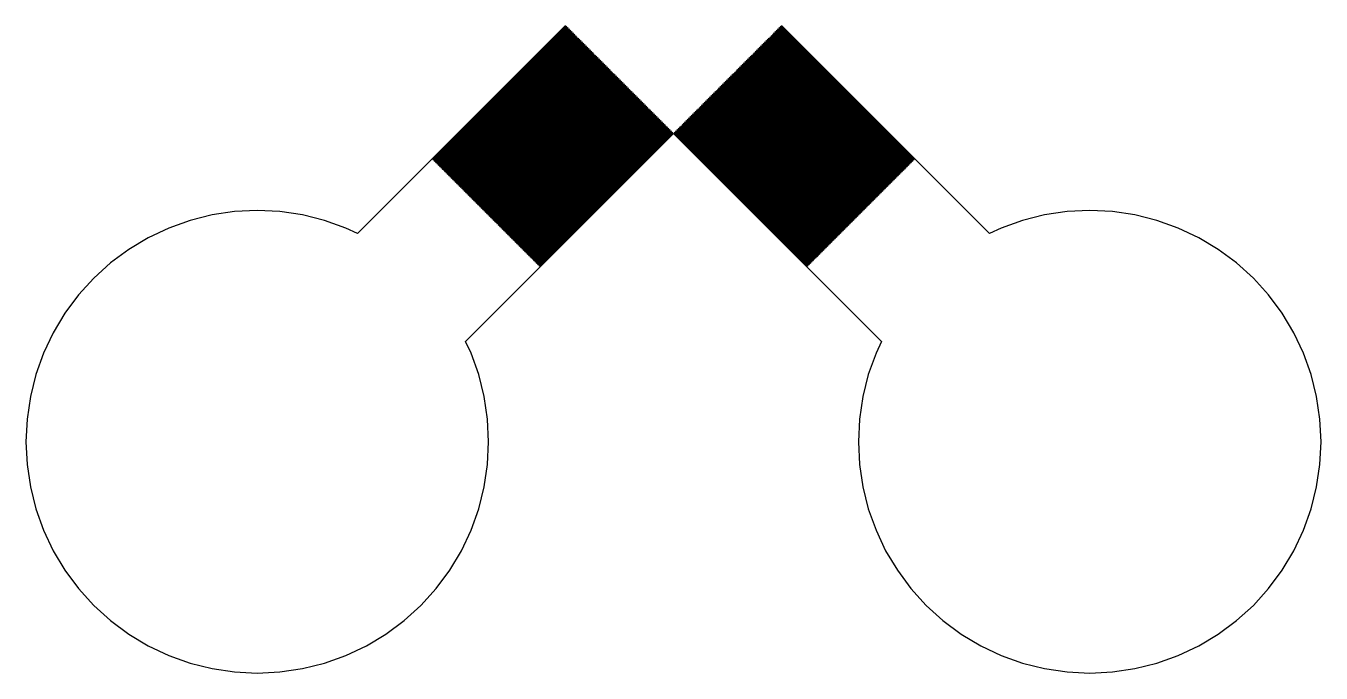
# Model space of a CAD drawing. Extents: x -73 to 181, y -8 to 80.
# Drawn here: x 92 to 106, y 56 to 63 of the extents above; entities that cross this region are included whole.
import ezdxf

# ---------------------------------------------------------------- set-up
doc = ezdxf.new("R2010")
doc.units = 0

msp = doc.modelspace()

# ---------------------------------------------------------------- linework, layer by layer
for p, q in [((97.8333, 63), (95.586, 60.7527)), ((96.4, 61.5525), (97.8403, 62.9929)), ((97.8474, 62.9858), (96.407, 61.5455)), ((96.4141, 61.5384), (97.8545, 62.9788)), ((97.8403, 62.9929), (97.8474, 62.9858)), ((97.8545, 62.9788), (97.8616, 62.9717)), ((100.138, 62.9717), (100.146, 62.9788)), ((100.146, 62.9788), (101.586, 61.5384)), ((100.153, 62.9858), (100.16, 62.9929)), ((101.593, 61.5455), (100.153, 62.9858)), ((100.16, 62.9929), (101.6, 61.5525)), ((102.414, 60.7527), (100.167, 63)), ((97.8616, 62.9717), (96.4212, 61.5313)), ((96.4283, 61.5243), (97.8686, 62.9646)), ((97.8757, 62.9576), (96.4353, 61.5172)), ((96.4424, 61.5101), (97.8828, 62.9505)), ((97.8898, 62.9434), (96.4495, 61.5031)), ((96.4565, 61.496), (97.8969, 62.9363)), ((97.904, 62.9293), (96.4636, 61.4889)), ((96.4707, 61.4818), (97.9111, 62.9222)), ((97.9181, 62.9151), (96.4778, 61.4747)), ((96.4848, 61.4677), (97.9252, 62.9081)), ((97.9323, 62.901), (96.4919, 61.4606)), ((96.499, 61.4535), (97.9393, 62.8939)), ((97.9464, 62.8869), (96.506, 61.4465)), ((96.5131, 61.4394), (97.9535, 62.8798)), ((97.9606, 62.8727), (96.5202, 61.4323)), ((96.5272, 61.4253), (97.9676, 62.8656)), ((97.9747, 62.8586), (96.5343, 61.4182)), ((96.5414, 61.4111), (97.9818, 62.8515)), ((97.9888, 62.8444), (96.5485, 61.4041)), ((96.5555, 61.397), (97.9959, 62.8374)), ((97.8686, 62.9646), (97.8757, 62.9576)), ((97.8828, 62.9505), (97.8898, 62.9434)), ((97.8969, 62.9363), (97.904, 62.9293)), ((97.9111, 62.9222), (97.9181, 62.9151)), ((97.9252, 62.9081), (97.9323, 62.901)), ((97.9393, 62.8939), (97.9464, 62.8869)), ((97.9535, 62.8798), (97.9606, 62.8727)), ((97.9676, 62.8656), (97.9747, 62.8586)), ((97.9818, 62.8515), (97.9888, 62.8444)), ((97.9959, 62.8374), (98.003, 62.8303)), ((99.997, 62.8303), (100.004, 62.8374)), ((100.004, 62.8374), (101.444, 61.397)), ((100.011, 62.8444), (100.018, 62.8515)), ((101.452, 61.4041), (100.011, 62.8444)), ((100.018, 62.8515), (101.459, 61.4111)), ((100.025, 62.8586), (100.032, 62.8656)), ((101.466, 61.4182), (100.025, 62.8586)), ((100.032, 62.8656), (101.473, 61.4253)), ((100.039, 62.8727), (100.047, 62.8798)), ((101.48, 61.4323), (100.039, 62.8727)), ((100.047, 62.8798), (101.487, 61.4394)), ((100.054, 62.8869), (100.061, 62.8939)), ((101.494, 61.4465), (100.054, 62.8869)), ((100.061, 62.8939), (101.501, 61.4535)), ((100.068, 62.901), (100.075, 62.9081)), ((101.508, 61.4606), (100.068, 62.901)), ((100.075, 62.9081), (101.515, 61.4677)), ((100.082, 62.9151), (100.089, 62.9222)), ((101.522, 61.4747), (100.082, 62.9151)), ((100.089, 62.9222), (101.529, 61.4818)), ((100.096, 62.9293), (100.103, 62.9363)), ((101.536, 61.4889), (100.096, 62.9293)), ((100.103, 62.9363), (101.543, 61.496)), ((100.11, 62.9434), (100.117, 62.9505)), ((101.551, 61.5031), (100.11, 62.9434)), ((100.117, 62.9505), (101.558, 61.5101)), ((100.124, 62.9576), (100.131, 62.9646)), ((101.565, 61.5172), (100.124, 62.9576)), ((100.131, 62.9646), (101.572, 61.5243)), ((101.579, 61.5313), (100.138, 62.9717)), ((98.003, 62.8303), (96.5626, 61.3899)), ((96.5697, 61.3828), (98.01, 62.8232)), ((98.0171, 62.8161), (96.5768, 61.3758)), ((96.5838, 61.3687), (98.0242, 62.8091)), ((98.0313, 62.802), (96.5909, 61.3616)), ((96.598, 61.3546), (98.0383, 62.7949)), ((98.0454, 62.7879), (96.605, 61.3475)), ((96.6121, 61.3404), (98.0525, 62.7808)), ((98.0596, 62.7737), (96.6192, 61.3333)), ((96.6262, 61.3263), (98.0666, 62.7666)), ((98.0737, 62.7596), (96.6333, 61.3192)), ((96.6404, 61.3121), (98.0808, 62.7525)), ((98.0878, 62.7454), (96.6474, 61.3051)), ((96.6545, 61.298), (98.0949, 62.7384)), ((98.102, 62.7313), (96.6616, 61.2909)), ((96.6687, 61.2838), (98.109, 62.7242)), ((98.1161, 62.7171), (96.6757, 61.2768)), ((96.6828, 61.2697), (98.1232, 62.7101)), ((98.1302, 62.703), (96.6899, 61.2626)), ((96.697, 61.2556), (98.1373, 62.6959)), ((98.01, 62.8232), (98.0171, 62.8161)), ((98.0242, 62.8091), (98.0313, 62.802)), ((98.0383, 62.7949), (98.0454, 62.7879)), ((98.0525, 62.7808), (98.0596, 62.7737)), ((98.0666, 62.7666), (98.0737, 62.7596)), ((98.0808, 62.7525), (98.0878, 62.7454)), ((98.0949, 62.7384), (98.102, 62.7313)), ((98.109, 62.7242), (98.1161, 62.7171)), ((98.1232, 62.7101), (98.1302, 62.703)), ((98.1373, 62.6959), (98.1444, 62.6889)), ((99.8556, 62.6889), (99.8627, 62.6959)), ((99.8627, 62.6959), (101.303, 61.2556)), ((99.8697, 62.703), (99.8768, 62.7101)), ((101.31, 61.2626), (99.8697, 62.703)), ((99.8768, 62.7101), (101.317, 61.2697)), ((99.8839, 62.7171), (99.8909, 62.7242)), ((101.324, 61.2768), (99.8839, 62.7171)), ((99.8909, 62.7242), (101.331, 61.2838)), ((99.898, 62.7313), (99.9051, 62.7384)), ((101.338, 61.2909), (99.898, 62.7313)), ((99.9051, 62.7384), (101.345, 61.298)), ((99.9122, 62.7454), (99.9192, 62.7525)), ((101.353, 61.3051), (99.9122, 62.7454)), ((99.9192, 62.7525), (101.36, 61.3121)), ((99.9263, 62.7596), (99.9334, 62.7666)), ((101.367, 61.3192), (99.9263, 62.7596)), ((99.9334, 62.7666), (101.374, 61.3263)), ((99.9404, 62.7737), (99.9475, 62.7808)), ((101.381, 61.3333), (99.9404, 62.7737)), ((99.9475, 62.7808), (101.388, 61.3404)), ((99.9546, 62.7879), (99.9617, 62.7949)), ((101.395, 61.3475), (99.9546, 62.7879)), ((99.9617, 62.7949), (101.402, 61.3546)), ((99.9687, 62.802), (99.9758, 62.8091)), ((101.409, 61.3616), (99.9687, 62.802)), ((99.9758, 62.8091), (101.416, 61.3687)), ((99.9829, 62.8161), (99.9899, 62.8232)), ((101.423, 61.3758), (99.9829, 62.8161)), ((99.9899, 62.8232), (101.43, 61.3828)), ((101.437, 61.3899), (99.997, 62.8303)), ((98.1444, 62.6889), (96.704, 61.2485)), ((96.7111, 61.2414), (98.1515, 62.6818)), ((98.1585, 62.6747), (96.7182, 61.2343)), ((96.7252, 61.2273), (98.1656, 62.6676)), ((98.1727, 62.6606), (96.7323, 61.2202)), ((96.7394, 61.2131), (98.1798, 62.6535)), ((98.1868, 62.6464), (96.7464, 61.2061)), ((96.7535, 61.199), (98.1939, 62.6394)), ((98.201, 62.6323), (96.7606, 61.1919)), ((96.7677, 61.1848), (98.208, 62.6252)), ((98.2151, 62.6181), (96.7747, 61.1778)), ((96.7818, 61.1707), (98.2222, 62.6111)), ((98.2292, 62.604), (96.7889, 61.1636)), ((96.7959, 61.1566), (98.2363, 62.5969)), ((98.2434, 62.5899), (96.803, 61.1495)), ((96.8101, 61.1424), (98.2505, 62.5828)), ((98.2575, 62.5757), (96.8172, 61.1353)), ((96.8242, 61.1283), (98.2646, 62.5686)), ((98.2717, 62.5616), (96.8313, 61.1212)), ((96.8384, 61.1141), (98.2787, 62.5545)), ((98.1515, 62.6818), (98.1585, 62.6747)), ((98.1656, 62.6676), (98.1727, 62.6606)), ((98.1798, 62.6535), (98.1868, 62.6464)), ((98.1939, 62.6394), (98.201, 62.6323)), ((98.208, 62.6252), (98.2151, 62.6181)), ((98.2222, 62.6111), (98.2292, 62.604)), ((98.2363, 62.5969), (98.2434, 62.5899)), ((98.2505, 62.5828), (98.2575, 62.5757)), ((98.2646, 62.5686), (98.2717, 62.5616)), ((98.2787, 62.5545), (98.2858, 62.5474)), ((99.7142, 62.5474), (99.7212, 62.5545)), ((99.7212, 62.5545), (101.162, 61.1141)), ((99.7283, 62.5616), (99.7354, 62.5686)), ((101.169, 61.1212), (99.7283, 62.5616)), ((99.7354, 62.5686), (101.176, 61.1283)), ((99.7424, 62.5757), (99.7495, 62.5828)), ((101.183, 61.1353), (99.7424, 62.5757)), ((99.7495, 62.5828), (101.19, 61.1424)), ((99.7566, 62.5899), (99.7637, 62.5969)), ((101.197, 61.1495), (99.7566, 62.5899)), ((99.7637, 62.5969), (101.204, 61.1566)), ((99.7707, 62.604), (99.7778, 62.6111)), ((101.211, 61.1636), (99.7707, 62.604)), ((99.7778, 62.6111), (101.218, 61.1707)), ((99.7849, 62.6181), (99.7919, 62.6252)), ((101.225, 61.1778), (99.7849, 62.6181)), ((99.7919, 62.6252), (101.232, 61.1848)), ((99.799, 62.6323), (99.8061, 62.6394)), ((101.239, 61.1919), (99.799, 62.6323)), ((99.8061, 62.6394), (101.246, 61.199)), ((99.8132, 62.6464), (99.8202, 62.6535)), ((101.254, 61.2061), (99.8132, 62.6464)), ((99.8202, 62.6535), (101.261, 61.2131)), ((99.8273, 62.6606), (99.8344, 62.6676)), ((101.268, 61.2202), (99.8273, 62.6606)), ((99.8344, 62.6676), (101.275, 61.2273)), ((99.8414, 62.6747), (99.8485, 62.6818)), ((101.282, 61.2343), (99.8414, 62.6747)), ((99.8485, 62.6818), (101.289, 61.2414)), ((101.296, 61.2485), (99.8556, 62.6889)), ((98.2858, 62.5474), (96.8454, 61.1071)), ((96.8525, 61.1), (98.2929, 62.5404)), ((98.3, 62.5333), (96.8596, 61.0929)), ((96.8667, 61.0859), (98.307, 62.5262)), ((98.3141, 62.5191), (96.8737, 61.0788)), ((96.8808, 61.0717), (98.3212, 62.5121)), ((98.3282, 62.505), (96.8879, 61.0646)), ((96.8949, 61.0576), (98.3353, 62.4979)), ((98.3424, 62.4909), (96.902, 61.0505)), ((96.9091, 61.0434), (98.3495, 62.4838)), ((98.3565, 62.4767), (96.9162, 61.0363)), ((96.9232, 61.0293), (98.3636, 62.4697)), ((98.3707, 62.4626), (96.9303, 61.0222)), ((96.9374, 61.0151), (98.3777, 62.4555)), ((98.3848, 62.4485), (96.9444, 61.0081)), ((96.9515, 61.001), (98.3919, 62.4414)), ((98.399, 62.4343), (96.9586, 60.9939)), ((96.9657, 60.9869), (98.406, 62.4272)), ((98.4131, 62.4202), (96.9727, 60.9798)), ((98.2929, 62.5404), (98.3, 62.5333)), ((98.307, 62.5262), (98.3141, 62.5191)), ((98.3212, 62.5121), (98.3282, 62.505)), ((98.3353, 62.4979), (98.3424, 62.4909)), ((98.3495, 62.4838), (98.3565, 62.4767)), ((98.3636, 62.4697), (98.3707, 62.4626)), ((98.3777, 62.4555), (98.3848, 62.4485)), ((98.3919, 62.4414), (98.399, 62.4343)), ((98.406, 62.4272), (98.4131, 62.4202)), ((99.5869, 62.4202), (99.594, 62.4272)), ((101.027, 60.9798), (99.5869, 62.4202)), ((99.594, 62.4272), (101.034, 60.9869)), ((99.601, 62.4343), (99.6081, 62.4414)), ((101.041, 60.9939), (99.601, 62.4343)), ((99.6081, 62.4414), (101.048, 61.001)), ((99.6152, 62.4485), (99.6222, 62.4555)), ((101.056, 61.0081), (99.6152, 62.4485)), ((99.6222, 62.4555), (101.063, 61.0151)), ((99.6293, 62.4626), (99.6364, 62.4697)), ((101.07, 61.0222), (99.6293, 62.4626)), ((99.6364, 62.4697), (101.077, 61.0293)), ((99.6434, 62.4767), (99.6505, 62.4838)), ((101.084, 61.0363), (99.6434, 62.4767)), ((99.6505, 62.4838), (101.091, 61.0434)), ((99.6576, 62.4909), (99.6647, 62.4979)), ((101.098, 61.0505), (99.6576, 62.4909)), ((99.6647, 62.4979), (101.105, 61.0576)), ((99.6717, 62.505), (99.6788, 62.5121)), ((101.112, 61.0646), (99.6717, 62.505)), ((99.6788, 62.5121), (101.119, 61.0717)), ((99.6859, 62.5191), (99.6929, 62.5262)), ((101.126, 61.0788), (99.6859, 62.5191)), ((99.6929, 62.5262), (101.133, 61.0859)), ((99.7, 62.5333), (99.7071, 62.5404)), ((101.14, 61.0929), (99.7, 62.5333)), ((99.7071, 62.5404), (101.147, 61.1)), ((101.155, 61.1071), (99.7142, 62.5474)), ((96.9798, 60.9727), (98.4202, 62.4131)), ((98.4272, 62.406), (96.9869, 60.9657)), ((96.9939, 60.9586), (98.4343, 62.399)), ((98.4414, 62.3919), (97.001, 60.9515)), ((97.0081, 60.9444), (98.4485, 62.3848)), ((98.4555, 62.3777), (97.0151, 60.9374)), ((97.0222, 60.9303), (98.4626, 62.3707)), ((98.4697, 62.3636), (97.0293, 60.9232)), ((97.0363, 60.9162), (98.4767, 62.3565)), ((98.4838, 62.3495), (97.0434, 60.9091)), ((97.0505, 60.902), (98.4909, 62.3424)), ((98.4979, 62.3353), (97.0576, 60.8949)), ((97.0646, 60.8879), (98.505, 62.3282)), ((98.5121, 62.3212), (97.0717, 60.8808)), ((97.0788, 60.8737), (98.5191, 62.3141)), ((98.5262, 62.307), (97.0859, 60.8667)), ((97.0929, 60.8596), (98.5333, 62.3)), ((98.5404, 62.2929), (97.1, 60.8525)), ((97.1071, 60.8454), (98.5474, 62.2858)), ((98.5545, 62.2787), (97.1141, 60.8384)), ((98.4202, 62.4131), (98.4272, 62.406)), ((98.4343, 62.399), (98.4414, 62.3919)), ((98.4485, 62.3848), (98.4555, 62.3777)), ((98.4626, 62.3707), (98.4697, 62.3636)), ((98.4767, 62.3565), (98.4838, 62.3495)), ((98.4909, 62.3424), (98.4979, 62.3353)), ((98.505, 62.3282), (98.5121, 62.3212)), ((98.5191, 62.3141), (98.5262, 62.307)), ((98.5333, 62.3), (98.5404, 62.2929)), ((98.5474, 62.2858), (98.5545, 62.2787)), ((99.4455, 62.2787), (99.4525, 62.2858)), ((100.886, 60.8384), (99.4455, 62.2787)), ((99.4525, 62.2858), (100.893, 60.8454)), ((99.4596, 62.2929), (99.4667, 62.3)), ((100.9, 60.8525), (99.4596, 62.2929)), ((99.4667, 62.3), (100.907, 60.8596)), ((99.4738, 62.307), (99.4808, 62.3141)), ((100.914, 60.8667), (99.4738, 62.307)), ((99.4808, 62.3141), (100.921, 60.8737)), ((99.4879, 62.3212), (99.495, 62.3282)), ((100.928, 60.8808), (99.4879, 62.3212)), ((99.495, 62.3282), (100.935, 60.8879)), ((99.502, 62.3353), (99.5091, 62.3424)), ((100.942, 60.8949), (99.502, 62.3353)), ((99.5091, 62.3424), (100.949, 60.902)), ((99.5162, 62.3495), (99.5233, 62.3565)), ((100.957, 60.9091), (99.5162, 62.3495)), ((99.5233, 62.3565), (100.964, 60.9162)), ((99.5303, 62.3636), (99.5374, 62.3707)), ((100.971, 60.9232), (99.5303, 62.3636)), ((99.5374, 62.3707), (100.978, 60.9303)), ((99.5445, 62.3777), (99.5515, 62.3848)), ((100.985, 60.9374), (99.5445, 62.3777)), ((99.5515, 62.3848), (100.992, 60.9444)), ((99.5586, 62.3919), (99.5657, 62.399)), ((100.999, 60.9515), (99.5586, 62.3919)), ((99.5657, 62.399), (101.006, 60.9586)), ((99.5728, 62.406), (99.5798, 62.4131)), ((101.013, 60.9657), (99.5728, 62.406)), ((99.5798, 62.4131), (101.02, 60.9727)), ((97.1212, 60.8313), (98.5616, 62.2717)), ((98.5686, 62.2646), (97.1283, 60.8242)), ((97.1353, 60.8172), (98.5757, 62.2575)), ((98.5828, 62.2505), (97.1424, 60.8101)), ((97.1495, 60.803), (98.5899, 62.2434)), ((98.5969, 62.2363), (97.1566, 60.7959)), ((97.1636, 60.7889), (98.604, 62.2292)), ((98.6111, 62.2222), (97.1707, 60.7818)), ((97.1778, 60.7747), (98.6181, 62.2151)), ((98.6252, 62.208), (97.1848, 60.7677)), ((97.1919, 60.7606), (98.6323, 62.201)), ((98.6394, 62.1939), (97.199, 60.7535)), ((97.2061, 60.7464), (98.6464, 62.1868)), ((98.6535, 62.1798), (97.2131, 60.7394)), ((97.2202, 60.7323), (98.6606, 62.1727)), ((98.6676, 62.1656), (97.2273, 60.7252)), ((97.2343, 60.7182), (98.6747, 62.1585)), ((98.6818, 62.1515), (97.2414, 60.7111)), ((97.2485, 60.704), (98.6889, 62.1444)), ((98.6959, 62.1373), (97.2556, 60.697)), ((98.5616, 62.2717), (98.5686, 62.2646)), ((98.5757, 62.2575), (98.5828, 62.2505)), ((98.5899, 62.2434), (98.5969, 62.2363)), ((98.604, 62.2292), (98.6111, 62.2222)), ((98.6181, 62.2151), (98.6252, 62.208)), ((98.6323, 62.201), (98.6394, 62.1939)), ((98.6464, 62.1868), (98.6535, 62.1798)), ((98.6606, 62.1727), (98.6676, 62.1656)), ((98.6747, 62.1585), (98.6818, 62.1515)), ((98.6889, 62.1444), (98.6959, 62.1373)), ((99.304, 62.1373), (99.3111, 62.1444)), ((100.744, 60.697), (99.304, 62.1373)), ((99.3111, 62.1444), (100.751, 60.704)), ((99.3182, 62.1515), (99.3253, 62.1585)), ((100.759, 60.7111), (99.3182, 62.1515)), ((99.3253, 62.1585), (100.766, 60.7182)), ((99.3323, 62.1656), (99.3394, 62.1727)), ((100.773, 60.7252), (99.3323, 62.1656)), ((99.3394, 62.1727), (100.78, 60.7323)), ((99.3465, 62.1798), (99.3535, 62.1868)), ((100.787, 60.7394), (99.3465, 62.1798)), ((99.3535, 62.1868), (100.794, 60.7464)), ((99.3606, 62.1939), (99.3677, 62.201)), ((100.801, 60.7535), (99.3606, 62.1939)), ((99.3677, 62.201), (100.808, 60.7606)), ((99.3748, 62.208), (99.3818, 62.2151)), ((100.815, 60.7677), (99.3748, 62.208)), ((99.3818, 62.2151), (100.822, 60.7747)), ((99.3889, 62.2222), (99.396, 62.2292)), ((100.829, 60.7818), (99.3889, 62.2222)), ((99.396, 62.2292), (100.836, 60.7889)), ((99.403, 62.2363), (99.4101, 62.2434)), ((100.843, 60.7959), (99.403, 62.2363)), ((99.4101, 62.2434), (100.85, 60.803)), ((99.4172, 62.2505), (99.4243, 62.2575)), ((100.858, 60.8101), (99.4172, 62.2505)), ((99.4243, 62.2575), (100.865, 60.8172)), ((99.4313, 62.2646), (99.4384, 62.2717)), ((100.872, 60.8242), (99.4313, 62.2646)), ((99.4384, 62.2717), (100.879, 60.8313)), ((97.2626, 60.6899), (98.703, 62.1302)), ((98.7101, 62.1232), (97.2697, 60.6828)), ((97.2768, 60.6757), (98.7171, 62.1161)), ((98.7242, 62.109), (97.2838, 60.6687)), ((97.2909, 60.6616), (98.7313, 62.102)), ((98.7384, 62.0949), (97.298, 60.6545)), ((97.3051, 60.6474), (98.7454, 62.0878)), ((98.7525, 62.0808), (97.3121, 60.6404)), ((97.3192, 60.6333), (98.7596, 62.0737)), ((98.7666, 62.0666), (97.3263, 60.6262)), ((97.3333, 60.6192), (98.7737, 62.0596)), ((98.7808, 62.0525), (97.3404, 60.6121)), ((97.3475, 60.605), (98.7879, 62.0454)), ((98.7949, 62.0383), (97.3546, 60.598)), ((97.3616, 60.5909), (98.802, 62.0313)), ((98.8091, 62.0242), (97.3687, 60.5838)), ((97.3758, 60.5768), (98.8161, 62.0171)), ((98.8232, 62.01), (97.3828, 60.5697)), ((97.3899, 60.5626), (98.8303, 62.003)), ((98.8374, 61.9959), (97.397, 60.5555)), ((98.703, 62.1302), (98.7101, 62.1232)), ((98.7171, 62.1161), (98.7242, 62.109)), ((98.7313, 62.102), (98.7384, 62.0949)), ((98.7454, 62.0878), (98.7525, 62.0808)), ((98.7596, 62.0737), (98.7666, 62.0666)), ((98.7737, 62.0596), (98.7808, 62.0525)), ((98.7879, 62.0454), (98.7949, 62.0383)), ((98.802, 62.0313), (98.8091, 62.0242)), ((98.8161, 62.0171), (98.8232, 62.01)), ((98.8303, 62.003), (98.8374, 61.9959)), ((99.1626, 61.9959), (99.1697, 62.003)), ((100.603, 60.5555), (99.1626, 61.9959)), ((99.1697, 62.003), (100.61, 60.5626)), ((99.1768, 62.01), (99.1839, 62.0171)), ((100.617, 60.5697), (99.1768, 62.01)), ((99.1839, 62.0171), (100.624, 60.5768)), ((99.1909, 62.0242), (99.198, 62.0313)), ((100.631, 60.5838), (99.1909, 62.0242)), ((99.198, 62.0313), (100.638, 60.5909)), ((99.2051, 62.0383), (99.2121, 62.0454)), ((100.645, 60.598), (99.2051, 62.0383)), ((99.2121, 62.0454), (100.653, 60.605)), ((99.2192, 62.0525), (99.2263, 62.0596)), ((100.66, 60.6121), (99.2192, 62.0525)), ((99.2263, 62.0596), (100.667, 60.6192)), ((99.2333, 62.0666), (99.2404, 62.0737)), ((100.674, 60.6262), (99.2333, 62.0666)), ((99.2404, 62.0737), (100.681, 60.6333)), ((99.2475, 62.0808), (99.2545, 62.0878)), ((100.688, 60.6404), (99.2475, 62.0808)), ((99.2545, 62.0878), (100.695, 60.6474)), ((99.2616, 62.0949), (99.2687, 62.102)), ((100.702, 60.6545), (99.2616, 62.0949)), ((99.2687, 62.102), (100.709, 60.6616)), ((99.2758, 62.109), (99.2828, 62.1161)), ((100.716, 60.6687), (99.2758, 62.109)), ((99.2828, 62.1161), (100.723, 60.6757)), ((99.2899, 62.1232), (99.297, 62.1302)), ((100.73, 60.6828), (99.2899, 62.1232)), ((99.297, 62.1302), (100.737, 60.6899)), ((97.4041, 60.5485), (98.8444, 61.9888)), ((98.8515, 61.9818), (97.4111, 60.5414)), ((97.4182, 60.5343), (98.8586, 61.9747)), ((98.8656, 61.9676), (97.4253, 60.5272)), ((97.4323, 60.5202), (98.8727, 61.9606)), ((98.8798, 61.9535), (97.4394, 60.5131)), ((97.4465, 60.506), (98.8869, 61.9464)), ((98.8939, 61.9393), (97.4535, 60.499)), ((97.4606, 60.4919), (98.901, 61.9323)), ((98.9081, 61.9252), (97.4677, 60.4848)), ((97.4747, 60.4778), (98.9151, 61.9181)), ((98.9222, 61.9111), (97.4818, 60.4707)), ((97.4889, 60.4636), (98.9293, 61.904)), ((98.9363, 61.8969), (97.496, 60.4565)), ((97.5031, 60.4495), (98.9434, 61.8898)), ((98.9505, 61.8828), (97.5101, 60.4424)), ((97.5172, 60.4353), (98.9576, 61.8757)), ((98.9646, 61.8686), (97.5243, 60.4283)), ((97.5313, 60.4212), (98.9717, 61.8616)), ((98.9788, 61.8545), (97.5384, 60.4141)), ((98.8444, 61.9888), (98.8515, 61.9818)), ((98.8586, 61.9747), (98.8656, 61.9676)), ((98.8727, 61.9606), (98.8798, 61.9535)), ((98.8869, 61.9464), (98.8939, 61.9393)), ((98.901, 61.9323), (98.9081, 61.9252)), ((98.9151, 61.9181), (98.9222, 61.9111)), ((98.9293, 61.904), (98.9363, 61.8969)), ((98.9434, 61.8898), (98.9505, 61.8828)), ((98.9576, 61.8757), (98.9646, 61.8686)), ((98.9717, 61.8616), (98.9788, 61.8545)), ((99.0212, 61.8545), (99.0283, 61.8616)), ((100.462, 60.4141), (99.0212, 61.8545)), ((99.0283, 61.8616), (100.469, 60.4212)), ((99.0354, 61.8686), (99.0424, 61.8757)), ((100.476, 60.4283), (99.0354, 61.8686)), ((99.0424, 61.8757), (100.483, 60.4353)), ((99.0495, 61.8828), (99.0566, 61.8898)), ((100.49, 60.4424), (99.0495, 61.8828)), ((99.0566, 61.8898), (100.497, 60.4495)), ((99.0636, 61.8969), (99.0707, 61.904)), ((100.504, 60.4565), (99.0636, 61.8969)), ((99.0707, 61.904), (100.511, 60.4636)), ((99.0778, 61.9111), (99.0849, 61.9181)), ((100.518, 60.4707), (99.0778, 61.9111)), ((99.0849, 61.9181), (100.525, 60.4778)), ((99.0919, 61.9252), (99.099, 61.9323)), ((100.532, 60.4848), (99.0919, 61.9252)), ((99.099, 61.9323), (100.539, 60.4919)), ((99.1061, 61.9393), (99.1131, 61.9464)), ((100.546, 60.499), (99.1061, 61.9393)), ((99.1131, 61.9464), (100.554, 60.506)), ((99.1202, 61.9535), (99.1273, 61.9606)), ((100.561, 60.5131), (99.1202, 61.9535)), ((99.1273, 61.9606), (100.568, 60.5202)), ((99.1343, 61.9676), (99.1414, 61.9747)), ((100.575, 60.5272), (99.1343, 61.9676)), ((99.1414, 61.9747), (100.582, 60.5343)), ((99.1485, 61.9818), (99.1556, 61.9888)), ((100.589, 60.5414), (99.1485, 61.9818)), ((99.1556, 61.9888), (100.596, 60.5485)), ((96.7527, 59.586), (99, 61.8333)), ((97.5455, 60.407), (98.9858, 61.8474)), ((98.9929, 61.8403), (97.5525, 60.4)), ((98.9858, 61.8474), (98.9929, 61.8403)), ((99, 61.8333), (101.247, 59.586)), ((99.0071, 61.8403), (99.0141, 61.8474)), ((100.447, 60.4), (99.0071, 61.8403)), ((99.0141, 61.8474), (100.455, 60.407)), ((96.407, 61.5455), (96.4, 61.5525)), ((96.4212, 61.5313), (96.4141, 61.5384)), ((96.4353, 61.5172), (96.4283, 61.5243)), ((96.4495, 61.5031), (96.4424, 61.5101)), ((96.4636, 61.4889), (96.4565, 61.496)), ((96.4778, 61.4747), (96.4707, 61.4818)), ((96.4919, 61.4606), (96.4848, 61.4677)), ((96.506, 61.4465), (96.499, 61.4535)), ((96.5202, 61.4323), (96.5131, 61.4394)), ((101.487, 61.4394), (101.48, 61.4323)), ((101.501, 61.4535), (101.494, 61.4465)), ((101.515, 61.4677), (101.508, 61.4606)), ((101.529, 61.4818), (101.522, 61.4747)), ((101.543, 61.496), (101.536, 61.4889)), ((101.558, 61.5101), (101.551, 61.5031)), ((101.572, 61.5243), (101.565, 61.5172)), ((101.586, 61.5384), (101.579, 61.5313)), ((101.6, 61.5525), (101.593, 61.5455)), ((96.5343, 61.4182), (96.5272, 61.4253)), ((96.5485, 61.4041), (96.5414, 61.4111)), ((96.5626, 61.3899), (96.5555, 61.397)), ((96.5768, 61.3758), (96.5697, 61.3828)), ((96.5909, 61.3616), (96.5838, 61.3687)), ((96.605, 61.3475), (96.598, 61.3546)), ((96.6192, 61.3333), (96.6121, 61.3404)), ((96.6333, 61.3192), (96.6262, 61.3263)), ((96.6474, 61.3051), (96.6404, 61.3121)), ((96.6616, 61.2909), (96.6545, 61.298)), ((101.345, 61.298), (101.338, 61.2909)), ((101.36, 61.3121), (101.353, 61.3051)), ((101.374, 61.3263), (101.367, 61.3192)), ((101.388, 61.3404), (101.381, 61.3333)), ((101.402, 61.3546), (101.395, 61.3475)), ((101.416, 61.3687), (101.409, 61.3616)), ((101.43, 61.3828), (101.423, 61.3758)), ((101.444, 61.397), (101.437, 61.3899)), ((101.459, 61.4111), (101.452, 61.4041)), ((101.473, 61.4253), (101.466, 61.4182)), ((96.6757, 61.2768), (96.6687, 61.2838)), ((96.6899, 61.2626), (96.6828, 61.2697)), ((96.704, 61.2485), (96.697, 61.2556)), ((96.7182, 61.2343), (96.7111, 61.2414)), ((96.7323, 61.2202), (96.7252, 61.2273)), ((96.7464, 61.2061), (96.7394, 61.2131)), ((96.7606, 61.1919), (96.7535, 61.199)), ((96.7747, 61.1778), (96.7677, 61.1848)), ((96.7889, 61.1636), (96.7818, 61.1707)), ((96.803, 61.1495), (96.7959, 61.1566)), ((101.204, 61.1566), (101.197, 61.1495)), ((101.218, 61.1707), (101.211, 61.1636)), ((101.232, 61.1848), (101.225, 61.1778)), ((101.246, 61.199), (101.239, 61.1919)), ((101.261, 61.2131), (101.254, 61.2061)), ((101.275, 61.2273), (101.268, 61.2202)), ((101.289, 61.2414), (101.282, 61.2343)), ((101.303, 61.2556), (101.296, 61.2485)), ((101.317, 61.2697), (101.31, 61.2626)), ((101.331, 61.2838), (101.324, 61.2768)), ((96.8172, 61.1353), (96.8101, 61.1424)), ((96.8313, 61.1212), (96.8242, 61.1283)), ((96.8454, 61.1071), (96.8384, 61.1141)), ((96.8596, 61.0929), (96.8525, 61.1)), ((96.8737, 61.0788), (96.8667, 61.0859)), ((96.8879, 61.0646), (96.8808, 61.0717)), ((96.902, 61.0505), (96.8949, 61.0576)), ((96.9162, 61.0363), (96.9091, 61.0434)), ((96.9303, 61.0222), (96.9232, 61.0293)), ((96.9444, 61.0081), (96.9374, 61.0151)), ((101.063, 61.0151), (101.056, 61.0081)), ((101.077, 61.0293), (101.07, 61.0222)), ((101.091, 61.0434), (101.084, 61.0363)), ((101.105, 61.0576), (101.098, 61.0505)), ((101.119, 61.0717), (101.112, 61.0646)), ((101.133, 61.0859), (101.126, 61.0788)), ((101.147, 61.1), (101.14, 61.0929)), ((101.162, 61.1141), (101.155, 61.1071)), ((101.176, 61.1283), (101.169, 61.1212)), ((101.19, 61.1424), (101.183, 61.1353)), ((93.7771, 60.8951), (93.5461, 60.8125)), ((94.0151, 60.9547), (93.7771, 60.8951)), ((94.2578, 60.9908), (94.0151, 60.9547)), ((94.5028, 61.0028), (94.2578, 60.9908)), ((94.7479, 60.9908), (94.5028, 61.0028)), ((94.9905, 60.9548), (94.7479, 60.9908)), ((95.2285, 60.8951), (94.9905, 60.9548)), ((95.4595, 60.8125), (95.2285, 60.8951)), ((96.9586, 60.9939), (96.9515, 61.001)), ((96.9727, 60.9798), (96.9657, 60.9869)), ((96.9869, 60.9657), (96.9798, 60.9727)), ((97.001, 60.9515), (96.9939, 60.9586)), ((97.0151, 60.9374), (97.0081, 60.9444)), ((97.0293, 60.9232), (97.0222, 60.9303)), ((97.0434, 60.9091), (97.0363, 60.9162)), ((97.0576, 60.8949), (97.0505, 60.902)), ((97.0717, 60.8808), (97.0646, 60.8879)), ((100.935, 60.8879), (100.928, 60.8808)), ((100.949, 60.902), (100.942, 60.8949)), ((100.964, 60.9162), (100.957, 60.9091)), ((100.978, 60.9303), (100.971, 60.9232)), ((100.992, 60.9444), (100.985, 60.9374)), ((101.006, 60.9586), (100.999, 60.9515)), ((101.02, 60.9727), (101.013, 60.9657)), ((101.034, 60.9869), (101.027, 60.9798)), ((101.048, 61.001), (101.041, 60.9939)), ((102.771, 60.8951), (102.54, 60.8125)), ((103.009, 60.9548), (102.771, 60.8951)), ((103.252, 60.9908), (103.009, 60.9548)), ((103.497, 61.0028), (103.252, 60.9908)), ((103.742, 60.9908), (103.497, 61.0028)), ((103.985, 60.9547), (103.742, 60.9908)), ((104.223, 60.8951), (103.985, 60.9547)), ((104.454, 60.8125), (104.223, 60.8951)), ((93.5461, 60.8125), (93.3243, 60.7076)), ((95.586, 60.7527), (95.4595, 60.8125)), ((97.0859, 60.8667), (97.0788, 60.8737)), ((97.1, 60.8525), (97.0929, 60.8596)), ((97.1141, 60.8384), (97.1071, 60.8454)), ((97.1283, 60.8242), (97.1212, 60.8313)), ((97.1424, 60.8101), (97.1353, 60.8172)), ((97.1566, 60.7959), (97.1495, 60.803)), ((97.1707, 60.7818), (97.1636, 60.7889)), ((97.1848, 60.7677), (97.1778, 60.7747)), ((97.199, 60.7535), (97.1919, 60.7606)), ((97.2131, 60.7394), (97.2061, 60.7464)), ((100.794, 60.7464), (100.787, 60.7394)), ((100.808, 60.7606), (100.801, 60.7535)), ((100.822, 60.7747), (100.815, 60.7677)), ((100.836, 60.7889), (100.829, 60.7818)), ((100.85, 60.803), (100.843, 60.7959)), ((100.865, 60.8172), (100.858, 60.8101)), ((100.879, 60.8313), (100.872, 60.8242)), ((100.893, 60.8454), (100.886, 60.8384)), ((100.907, 60.8596), (100.9, 60.8525)), ((100.921, 60.8737), (100.914, 60.8667)), ((102.54, 60.8125), (102.414, 60.7527)), ((104.676, 60.7076), (104.454, 60.8125)), ((93.3243, 60.7076), (93.1139, 60.5815)), ((97.2273, 60.7252), (97.2202, 60.7323)), ((97.2414, 60.7111), (97.2343, 60.7182)), ((97.2556, 60.697), (97.2485, 60.704)), ((97.2697, 60.6828), (97.2626, 60.6899)), ((97.2838, 60.6687), (97.2768, 60.6757)), ((97.298, 60.6545), (97.2909, 60.6616)), ((97.3121, 60.6404), (97.3051, 60.6474)), ((97.3263, 60.6262), (97.3192, 60.6333)), ((97.3404, 60.6121), (97.3333, 60.6192)), ((97.3546, 60.598), (97.3475, 60.605)), ((100.653, 60.605), (100.645, 60.598)), ((100.667, 60.6192), (100.66, 60.6121)), ((100.681, 60.6333), (100.674, 60.6262)), ((100.695, 60.6474), (100.688, 60.6404)), ((100.709, 60.6616), (100.702, 60.6545)), ((100.723, 60.6757), (100.716, 60.6687)), ((100.737, 60.6899), (100.73, 60.6828)), ((100.751, 60.704), (100.744, 60.697)), ((100.766, 60.7182), (100.759, 60.7111)), ((100.78, 60.7323), (100.773, 60.7252)), ((104.886, 60.5815), (104.676, 60.7076)), ((93.1139, 60.5815), (92.9168, 60.4353)), ((97.3687, 60.5838), (97.3616, 60.5909)), ((97.3828, 60.5697), (97.3758, 60.5768)), ((97.397, 60.5555), (97.3899, 60.5626)), ((97.4111, 60.5414), (97.4041, 60.5485)), ((97.4253, 60.5272), (97.4182, 60.5343)), ((97.4394, 60.5131), (97.4323, 60.5202)), ((97.4535, 60.499), (97.4465, 60.506)), ((97.4677, 60.4848), (97.4606, 60.4919)), ((97.4818, 60.4707), (97.4747, 60.4778)), ((97.496, 60.4565), (97.4889, 60.4636)), ((100.511, 60.4636), (100.504, 60.4565)), ((100.525, 60.4778), (100.518, 60.4707)), ((100.539, 60.4919), (100.532, 60.4848)), ((100.554, 60.506), (100.546, 60.499)), ((100.568, 60.5202), (100.561, 60.5131)), ((100.582, 60.5343), (100.575, 60.5272)), ((100.596, 60.5485), (100.589, 60.5414)), ((100.61, 60.5626), (100.603, 60.5555)), ((100.624, 60.5768), (100.617, 60.5697)), ((100.638, 60.5909), (100.631, 60.5838)), ((105.083, 60.4353), (104.886, 60.5815)), ((92.9168, 60.4353), (92.735, 60.2706)), ((97.5101, 60.4424), (97.5031, 60.4495)), ((97.5243, 60.4283), (97.5172, 60.4353)), ((97.5384, 60.4141), (97.5313, 60.4212)), ((97.5525, 60.4), (97.5455, 60.407)), ((100.455, 60.407), (100.447, 60.4)), ((100.469, 60.4212), (100.462, 60.4141)), ((100.483, 60.4353), (100.476, 60.4283)), ((100.497, 60.4495), (100.49, 60.4424)), ((105.265, 60.2706), (105.083, 60.4353)), ((92.735, 60.2706), (92.5703, 60.0888)), ((105.43, 60.0888), (105.265, 60.2706)), ((92.5703, 60.0888), (92.4241, 59.8917)), ((105.576, 59.8917), (105.43, 60.0888)), ((92.4241, 59.8917), (92.298, 59.6813)), ((105.702, 59.6813), (105.576, 59.8917)), ((92.298, 59.6813), (92.1931, 59.4595)), ((105.807, 59.4595), (105.702, 59.6813)), ((96.8125, 59.4595), (96.7527, 59.586)), ((101.247, 59.586), (101.188, 59.4595)), ((92.1931, 59.4595), (92.1105, 59.2285)), ((96.8951, 59.2285), (96.8125, 59.4595)), ((101.188, 59.4595), (101.105, 59.2285)), ((105.89, 59.2285), (105.807, 59.4595)), ((92.1105, 59.2285), (92.0508, 58.9905)), ((96.9548, 58.9905), (96.8951, 59.2285)), ((101.105, 59.2285), (101.045, 58.9905)), ((105.949, 58.9905), (105.89, 59.2285)), ((92.0508, 58.9905), (92.0148, 58.7478)), ((96.9908, 58.7479), (96.9548, 58.9905)), ((101.045, 58.9905), (101.009, 58.7479)), ((105.985, 58.7478), (105.949, 58.9905)), ((92.0148, 58.7478), (92.0028, 58.5028)), ((97.0028, 58.5028), (96.9908, 58.7479)), ((101.009, 58.7479), (100.997, 58.5028)), ((105.997, 58.5028), (105.985, 58.7478)), ((92.0028, 58.5028), (92.0148, 58.2578)), ((96.9908, 58.2578), (97.0028, 58.5028)), ((100.997, 58.5028), (101.009, 58.2578)), ((105.985, 58.2578), (105.997, 58.5028)), ((92.0148, 58.2578), (92.0508, 58.0151)), ((96.9547, 58.0151), (96.9908, 58.2578)), ((101.009, 58.2578), (101.045, 58.0151)), ((105.949, 58.0151), (105.985, 58.2578)), ((92.0508, 58.0151), (92.1105, 57.7771)), ((96.8951, 57.7771), (96.9547, 58.0151)), ((101.045, 58.0151), (101.105, 57.7771)), ((105.89, 57.7771), (105.949, 58.0151)), ((92.1105, 57.7771), (92.1931, 57.5461)), ((96.8125, 57.5461), (96.8951, 57.7771)), ((101.105, 57.7771), (101.188, 57.5461)), ((105.807, 57.5461), (105.89, 57.7771)), ((92.1931, 57.5461), (92.298, 57.3243)), ((96.7076, 57.3243), (96.8125, 57.5461)), ((101.188, 57.5461), (101.292, 57.3243)), ((105.702, 57.3243), (105.807, 57.5461)), ((92.298, 57.3243), (92.4241, 57.1139)), ((96.5815, 57.1139), (96.7076, 57.3243)), ((101.292, 57.3243), (101.419, 57.1139)), ((105.576, 57.1139), (105.702, 57.3243)), ((92.4241, 57.1139), (92.5703, 56.9168)), ((96.4353, 56.9168), (96.5815, 57.1139)), ((101.419, 57.1139), (101.565, 56.9168)), ((105.43, 56.9168), (105.576, 57.1139)), ((92.5703, 56.9168), (92.735, 56.735)), ((96.2706, 56.735), (96.4353, 56.9168)), ((101.565, 56.9168), (101.729, 56.735)), ((105.265, 56.735), (105.43, 56.9168)), ((92.735, 56.735), (92.9168, 56.5703)), ((96.0888, 56.5703), (96.2706, 56.735)), ((101.729, 56.735), (101.911, 56.5703)), ((105.083, 56.5703), (105.265, 56.735)), ((92.9168, 56.5703), (93.1139, 56.4241)), ((95.8917, 56.4241), (96.0888, 56.5703)), ((101.911, 56.5703), (102.108, 56.4241)), ((104.886, 56.4241), (105.083, 56.5703)), ((93.1139, 56.4241), (93.3243, 56.298)), ((95.6813, 56.298), (95.8917, 56.4241)), ((102.108, 56.4241), (102.319, 56.298)), ((104.676, 56.298), (104.886, 56.4241)), ((93.3243, 56.298), (93.5461, 56.1931)), ((95.4595, 56.1931), (95.6813, 56.298)), ((102.319, 56.298), (102.54, 56.1931)), ((104.454, 56.1931), (104.676, 56.298)), ((93.5461, 56.1931), (93.7771, 56.1105)), ((95.2285, 56.1105), (95.4595, 56.1931)), ((102.54, 56.1931), (102.771, 56.1105)), ((104.223, 56.1105), (104.454, 56.1931)), ((93.7771, 56.1105), (94.0151, 56.0508)), ((94.0151, 56.0508), (94.2578, 56.0148)), ((94.2578, 56.0148), (94.5028, 56.0028)), ((94.5028, 56.0028), (94.7478, 56.0148)), ((94.7478, 56.0148), (94.9905, 56.0508)), ((94.9905, 56.0508), (95.2285, 56.1105)), ((102.771, 56.1105), (103.009, 56.0508)), ((103.009, 56.0508), (103.252, 56.0148)), ((103.252, 56.0148), (103.497, 56.0028)), ((103.497, 56.0028), (103.742, 56.0148)), ((103.742, 56.0148), (103.985, 56.0508)), ((103.985, 56.0508), (104.223, 56.1105))]:
    msp.add_line(p, q)

doc.saveas('drawing.dxf')
